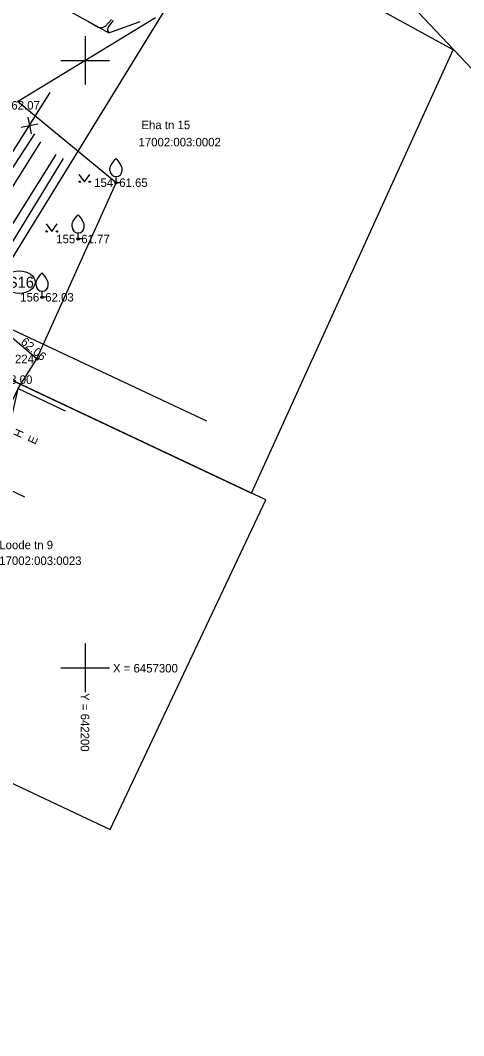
# Model space of a CAD drawing. Extents: x 641942 to 642286, y 6456438 to 6457499.
# Drawn here: x 642194.7 to 642231.1, y 6457269.7 to 6457353.3 of the extents above; entities that cross this region are included whole.
import ezdxf

# ---------------------------------------------------------------- set-up
doc = ezdxf.new("R2010")
doc.units = 0
for name, color, linetype in [('HALJASTUS', 7, 'Continuous'), ('HOONE', 7, 'Continuous'), ('KAEVU_NR', 7, 'Continuous'), ('KORGUS', 7, 'Continuous'), ('MOOTKORG', 7, 'Continuous'), ('MOOTMPUNKT', 7, 'Continuous'), ('MOOTNR', 7, 'Continuous'), ('MOOTPIIR', 7, 'Continuous'), ('MPKAABEL', 7, 'Continuous'), ('PIIR', 7, 'Continuous'), ('PUU', 7, 'Continuous'), ('RELJEEF', 7, 'Continuous'), ('SITRASS', 7, 'Continuous'), ('TEE', 7, 'Continuous'), ('VORK', 7, 'Continuous'), ('VORMISTUS', 7, 'Continuous'), ('VTRASS', 7, 'Continuous')]:
    doc.layers.add(name, color=color, linetype=linetype)

msp = doc.modelspace()

# ---------------------------------------------------------------- linework, layer by layer
at = {"layer": 'HALJASTUS'}
for p, q in [((642199.488, 6457340.614), (642199.951, 6457340.007)), ((642199.951, 6457340.007), (642200.397, 6457340.614)), ((642196.781, 6457336.533), (642197.245, 6457335.926)), ((642197.245, 6457335.926), (642197.69, 6457336.533))]:
    msp.add_line(p, q, dxfattribs=at)
msp.add_lwpolyline([(642181.642, 6457294.986), (642172.046, 6457299.686), (642183.54, 6457318.295), (642189.504, 6457327.666), (642198.229, 6457341.917)], dxfattribs=at)
for centre in [(642199.55, 6457340.007), (642200.379, 6457340.007), (642196.843, 6457335.926), (642197.672, 6457335.926)]:
    msp.add_circle(centre, 0.055, dxfattribs=at)
at = {"layer": 'HOONE'}
for points in [[(642191.114, 6457315.918), (642194.488, 6457323.001), (642198.363, 6457321.155)], [(642195.036, 6457314.05), (642191.114, 6457315.918), (642191.497, 6457315.735)]]:
    msp.add_lwpolyline(points, dxfattribs=at)
at = {"layer": 'KAEVU_NR'}
msp.add_ellipse((642194.568, 6457331.736), major_axis=(1.326, 0), ratio=0.69862, dxfattribs=at)
at = {"layer": 'KORGUS'}
msp.add_circle((642196.027, 6457325.425), 0.1, dxfattribs=at)
at = {"layer": 'MOOTMPUNKT'}
for centre in [(642202.541, 6457339.931), (642199.421, 6457335.297), (642196.456, 6457330.5)]:
    msp.add_circle(centre, 0.1, dxfattribs=at)
at = {"layer": 'MOOTPIIR'}
msp.add_lwpolyline([(642173.206, 6457261.052), (642179.7, 6457271.512), (642174.431, 6457278.329), (642182.29, 6457285.39), (642181.359, 6457293.168), (642181.642, 6457294.986), (642187.843, 6457297.846), (642190.521, 6457305.167), (642194.488, 6457323.001), (642196.027, 6457325.425), (642202.541, 6457339.931), (642194.431, 6457346.611), (642205.784, 6457353.52)], dxfattribs=at)
at = {"layer": 'MPKAABEL'}
for points in [[(642195.881, 6457355.636), (642201.935, 6457352.251), (642204.535, 6457353.204)], [(642202.173, 6457353.374), (642201.665, 6457352.813), (642201.404, 6457352.674), (642201.063, 6457352.71), (642200.278, 6457353.178)], [(642202.301, 6457353.287), (642201.884, 6457352.767), (642201.84, 6457352.507), (642201.935, 6457352.251)], [(642162.026, 6457282.65), (642169.96, 6457294.58), (642167.1, 6457297.92), (642180.23, 6457319.8), (642180.189, 6457320.244), (642180.65, 6457320.51), (642195.856, 6457343.941)]]:
    msp.add_lwpolyline(points, dxfattribs=at)
at = {"layer": 'PIIR'}
for points in [[(642208.78, 6457357.82), (642189.18, 6457325.94), (642213.69, 6457314.38), (642230.28, 6457350.87), (642217.9, 6457357.66)], [(642197.59, 6457321.97), (642189.18, 6457325.94), (642172.76, 6457300.52), (642202.06, 6457286.7), (642214.86, 6457313.82)]]:
    msp.add_lwpolyline(points, close=True, dxfattribs=at)
at = {"layer": 'PUU'}
for p, q in [((642202.541, 6457339.931), (642202.541, 6457340.431)), ((642202.941, 6457339.931), (642202.541, 6457339.931)), ((642199.421, 6457335.297), (642199.421, 6457335.797)), ((642199.821, 6457335.297), (642199.421, 6457335.297)), ((642196.456, 6457330.5), (642196.456, 6457331)), ((642196.856, 6457330.5), (642196.456, 6457330.5))]:
    msp.add_line(p, q, dxfattribs=at)
for points in [[(642202.041, 6457340.931), (642202.041, 6457341.081), (642202.051, 6457341.146), (642202.086, 6457341.276), (642202.146, 6457341.396), (642202.291, 6457341.631), (642202.451, 6457341.836), (642202.541, 6457341.931)], [(642203.041, 6457340.931), (642203.041, 6457341.081), (642203.031, 6457341.146), (642202.996, 6457341.276), (642202.936, 6457341.396), (642202.791, 6457341.631), (642202.631, 6457341.836), (642202.541, 6457341.931)], [(642198.921, 6457336.297), (642198.921, 6457336.447), (642198.931, 6457336.512), (642198.966, 6457336.642), (642199.026, 6457336.762), (642199.171, 6457336.997), (642199.331, 6457337.202), (642199.421, 6457337.297)], [(642199.921, 6457336.297), (642199.921, 6457336.447), (642199.911, 6457336.512), (642199.876, 6457336.642), (642199.816, 6457336.762), (642199.671, 6457336.997), (642199.511, 6457337.202), (642199.421, 6457337.297)], [(642195.956, 6457331.5), (642195.956, 6457331.65), (642195.966, 6457331.715), (642196.001, 6457331.845), (642196.061, 6457331.965), (642196.206, 6457332.2), (642196.366, 6457332.405), (642196.456, 6457332.5)], [(642196.956, 6457331.5), (642196.956, 6457331.65), (642196.946, 6457331.715), (642196.911, 6457331.845), (642196.851, 6457331.965), (642196.706, 6457332.2), (642196.546, 6457332.405), (642196.456, 6457332.5)]]:
    msp.add_lwpolyline(points, dxfattribs=at)
for centre in [(642202.541, 6457340.931), (642199.421, 6457336.297), (642196.456, 6457331.5)]:
    msp.add_arc(centre, 0.5, 180, 0, dxfattribs=at)
at = {"layer": 'RELJEEF'}
msp.add_lwpolyline([(642196.027, 6457325.425), (642192.173, 6457328.659)], dxfattribs=at)
at = {"layer": 'SITRASS'}
msp.add_lwpolyline([(642171.595, 6457331.003), (642172.15, 6457330.72), (642188.997, 6457330.18), (642209.99, 6457320.33)], dxfattribs=at)
at = {"layer": 'TEE'}
for points in [[(642169.933, 6457300.98), (642173.477, 6457306.951), (642181.572, 6457319.732), (642187.425, 6457329.033), (642196.362, 6457343.299)], [(642197.588, 6457342.263), (642188.706, 6457328.068), (642182.889, 6457318.8), (642171.214, 6457300.092), (642169.933, 6457300.98)]]:
    msp.add_lwpolyline(points, dxfattribs=at)
at = {"layer": 'VORK'}
for p, q in [((642200, 6457352), (642200, 6457348)), ((642198, 6457350), (642202, 6457350)), ((642200, 6457302), (642200, 6457298)), ((642198, 6457300), (642202, 6457300))]:
    msp.add_line(p, q, dxfattribs=at)
at = {"layer": 'VORMISTUS'}
msp.add_lwpolyline([(641941.661, 6457357.605), (642090.537, 6457498.534), (642286.119, 6457291.923), (642137.243, 6457150.994)], close=True, dxfattribs=at)
at = {"layer": 'VTRASS'}
for p, q in [((642195.279, 6457345.334), (642195.549, 6457343.961)), ((642194.727, 6457344.513), (642196.101, 6457344.782))]:
    msp.add_line(p, q, dxfattribs=at)
msp.add_lwpolyline([(642163.251, 6457293.576), (642197.118, 6457347.353)], dxfattribs=at)

# ---------------------------------------------------------------- texts
at = {"layer": 'HOONE'}
for s, p in [('H', (642194.701, 6457318.855)), ('E', (642195.888, 6457318.335))]:
    msp.add_text(s, height=0.7, rotation=65.78627, dxfattribs=at).set_placement(p)
at = {"layer": 'KAEVU_NR'}
msp.add_text('S16', height=0.9, dxfattribs=at).set_placement((642193.641, 6457331.286))
at = {"layer": 'KORGUS'}
msp.add_text(' 62.07', height=0.7, dxfattribs=at).set_placement((642193.67, 6457345.95))
msp.add_text(' 62.06', height=0.7, rotation=319.99904, dxfattribs=at).set_placement((642194.448, 6457326.895))
at = {"layer": 'MOOTKORG'}
for s, p in [(' 61.65', (642202.541, 6457339.581)), (' 61.77', (642199.421, 6457334.947)), (' 62.03', (642196.456, 6457330.15)), (' 63.00', (642193.054, 6457323.375))]:
    msp.add_text(s, height=0.7, dxfattribs=at).set_placement(p)
at = {"layer": 'MOOTNR'}
for s, p in [('154 ', (642200.742, 6457339.581)), ('155 ', (642197.622, 6457334.947)), ('156 ', (642194.657, 6457330.15)), ('224 ', (642194.228, 6457325.075))]:
    msp.add_text(s, height=0.7, dxfattribs=at).set_placement(p)
at = {"layer": 'PIIR'}
for s, p in [('Eha tn 15', (642204.626, 6457344.336)), ('17002:003:0002', (642204.39, 6457342.919)), ('Loode tn 9', (642192.936, 6457309.766)), ('17002:003:0023', (642192.936, 6457308.467))]:
    msp.add_text(s, height=0.7, dxfattribs=at).set_placement(p)
at = {"layer": 'VORK'}
msp.add_text('X = 6457300', height=0.7, dxfattribs=at).set_placement((642202.287, 6457299.618))
msp.add_text('Y = 642200 ', height=0.7, rotation=270, dxfattribs=at).set_placement((642199.631, 6457297.919))

doc.saveas('drawing.dxf')
